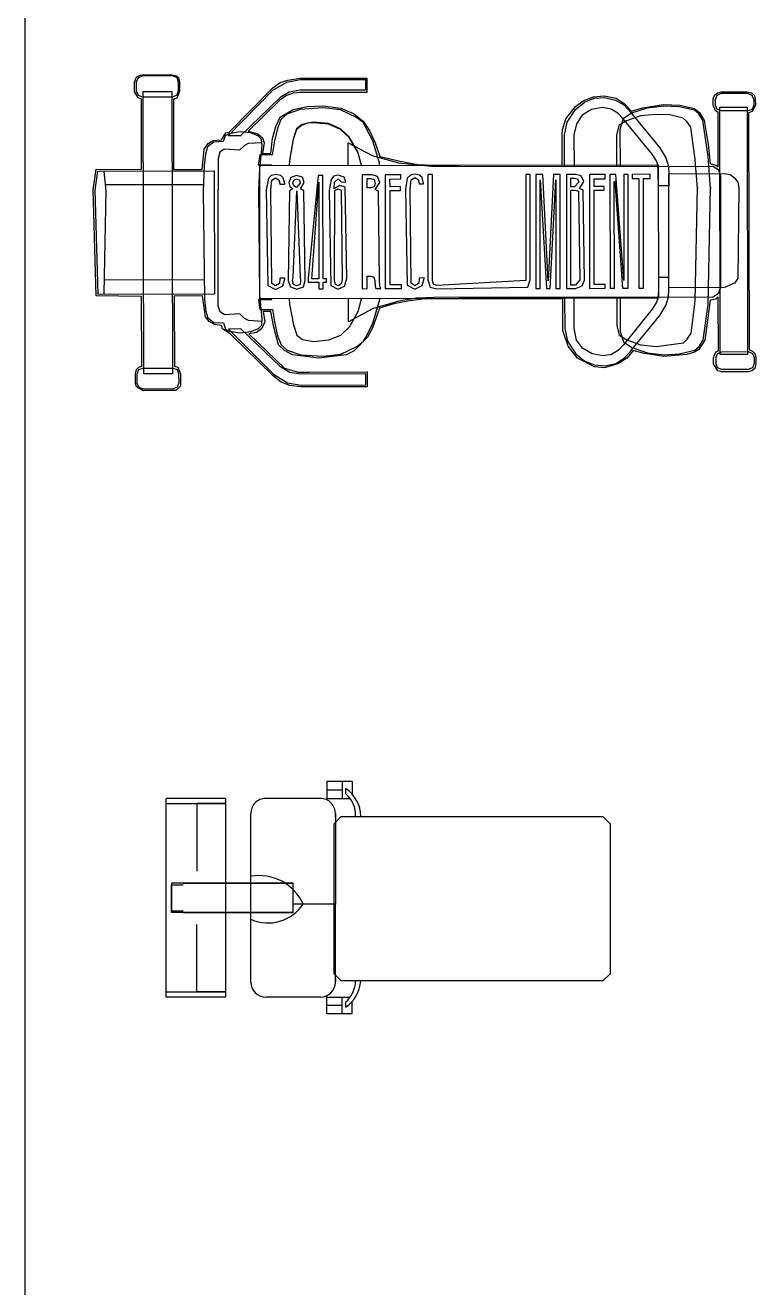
# Model space of a CAD drawing. Header units: centimetres. Extents: x 0 to 1084401, y -139216 to 99734.
# Drawn here: x 908915.2 to 909115.2, y 10058.8 to 10404.4 of the extents above; entities that cross this region are included whole.
import ezdxf

# ---------------------------------------------------------------- set-up
doc = ezdxf.new("R2010")
doc.units = ezdxf.units.CM
doc.header["$LTSCALE"] = 4
doc.layers.add('0.2', color=2, linetype='Continuous')
doc.layers.add('0.6', color=6, linetype='Continuous')

msp = doc.modelspace()

# ---------------------------------------------------------------- linework, layer by layer
at = {"layer": '0.2'}
for p, q in [((908945.178, 10388.747), (908945.568, 10390.059)), ((908945.568, 10390.059), (908946.222, 10390.584)), ((908945.702, 10388.879), (908946.223, 10390.06)), ((908946.222, 10390.584), (908947.27, 10390.849)), ((908946.223, 10390.06), (908947.401, 10390.587)), ((908947.27, 10390.849), (908955.395, 10390.868)), ((908947.401, 10390.587), (908955.527, 10390.606)), ((908955.395, 10390.868), (908956.444, 10390.608)), ((908955.527, 10390.606), (908956.708, 10390.085)), ((908956.444, 10390.608), (908957.232, 10390.086)), ((908956.708, 10390.085), (908957.103, 10388.906)), ((908957.232, 10390.086), (908957.497, 10388.776)), ((908987.114, 10389.369), (908990.52, 10389.902)), ((908990.52, 10389.902), (909008.737, 10389.944)), ((909008.737, 10389.944), (909008.746, 10386.013)), ((908945.184, 10386.257), (908945.178, 10388.747)), ((908945.707, 10386.389), (908945.702, 10388.879)), ((908946.234, 10385.211), (908945.707, 10386.389)), ((908957.109, 10386.416), (908956.719, 10385.236)), ((908957.503, 10386.286), (908956.721, 10384.449)), ((908957.103, 10388.906), (908957.109, 10386.416)), ((908957.497, 10388.776), (908957.503, 10386.286)), ((908970.768, 10374.129), (908983.058, 10386.608)), ((908971.027, 10375.178), (908983.056, 10387.263)), ((908983.056, 10387.263), (908985.019, 10388.709)), ((908983.058, 10386.608), (908986.853, 10388.845)), ((908985.019, 10388.709), (908987.114, 10389.369)), ((908986.853, 10388.845), (908990.521, 10389.509)), ((908990.528, 10386.625), (908987.515, 10386.094)), ((908990.521, 10389.509), (909008.345, 10389.55)), ((909008.351, 10386.667), (908990.528, 10386.625)), ((909008.345, 10389.55), (909008.351, 10386.667)), ((908946.105, 10384.556), (908945.184, 10386.257)), ((908947.023, 10384.164), (908946.105, 10384.556)), ((908947.415, 10384.69), (908946.234, 10385.211)), ((908947.068, 10364.899), (908947.023, 10384.164)), ((908955.541, 10384.709), (908947.415, 10384.69)), ((908947.543, 10386.263), (908955.406, 10386.281)), ((908947.669, 10308.952), (908947.543, 10386.263)), ((908955.406, 10386.281), (908955.533, 10308.97)), ((908956.719, 10385.236), (908955.541, 10384.709)), ((908956.721, 10384.449), (908955.804, 10384.185)), ((908955.804, 10384.185), (908955.849, 10364.92)), ((908985.028, 10384.647), (908974.175, 10374.137)), ((908984.899, 10383.86), (908976.269, 10375.452)), ((908986.731, 10385.175), (908984.899, 10383.86)), ((908987.515, 10386.094), (908985.028, 10384.647)), ((908988.564, 10385.834), (908986.731, 10385.175)), ((908990.529, 10385.97), (908988.564, 10385.834)), ((909008.746, 10386.013), (908990.529, 10385.97)), ((909065.841, 10382.16), (909067.934, 10383.738)), ((909065.843, 10381.374), (909068.328, 10383.346)), ((909067.934, 10383.738), (909070.815, 10384.793)), ((909068.328, 10383.346), (909070.947, 10384.4)), ((909070.815, 10384.793), (909073.698, 10385.062)), ((909070.947, 10384.4), (909073.83, 10384.669)), ((909073.698, 10385.062), (909076.975, 10384.414)), ((909073.83, 10384.669), (909076.846, 10383.89)), ((909076.846, 10383.89), (909079.077, 10382.585)), ((909076.975, 10384.414), (909079.207, 10382.978)), ((909079.207, 10382.978), (909081.177, 10380.886)), ((909103.58, 10384.215), (909103.971, 10385.264)), ((909103.584, 10382.511), (909103.58, 10384.215)), ((909103.971, 10385.264), (909104.756, 10385.921)), ((909104.236, 10384.085), (909104.626, 10385.266)), ((909104.239, 10382.512), (909104.236, 10384.085)), ((909104.626, 10385.266), (909105.804, 10385.792)), ((909104.756, 10385.921), (909105.804, 10386.186)), ((909105.804, 10386.186), (909112.88, 10386.202)), ((909105.804, 10385.792), (909113.012, 10385.809)), ((909112.88, 10386.202), (909114.061, 10385.943)), ((909113.012, 10385.809), (909114.193, 10385.288)), ((909114.061, 10385.943), (909114.849, 10385.158)), ((909114.193, 10385.288), (909114.72, 10384.11)), ((909114.72, 10384.11), (909114.724, 10382.537)), ((909114.849, 10385.158), (909115.113, 10384.111)), ((909115.113, 10384.111), (909115.117, 10382.538)), ((908985.041, 10379.273), (908988.574, 10381.379)), ((908986.874, 10380.064), (908985.173, 10378.618)), ((908990.54, 10381.383), (908986.874, 10380.064)), ((908988.574, 10381.379), (908992.504, 10382.174)), ((908996.699, 10381.791), (908990.54, 10381.383)), ((908992.504, 10382.174), (908996.698, 10382.315)), ((908996.698, 10382.315), (909001.679, 10381.671)), ((909001.549, 10381.278), (908996.699, 10381.791)), ((909005.879, 10379.191), (909001.549, 10381.278)), ((909001.679, 10381.671), (909005.09, 10380.238)), ((909005.09, 10380.238), (909007.716, 10378.147)), ((909063.228, 10378.747), (909065.841, 10382.16)), ((909063.623, 10377.83), (909065.843, 10381.374)), ((909067.681, 10379.806), (909066.114, 10377.443)), ((909070.299, 10381.385), (909067.681, 10379.806)), ((909073.312, 10381.916), (909070.299, 10381.385)), ((909075.672, 10381.397), (909073.312, 10381.916)), ((909077.509, 10380.353), (909075.672, 10381.397)), ((909078.954, 10378.784), (909077.509, 10380.353)), ((909081.179, 10380.362), (909078.954, 10378.784)), ((909079.077, 10382.585), (909081.179, 10380.362)), ((909083.671, 10379.581), (909079.873, 10378.262)), ((909080.916, 10380.623), (909088.933, 10370.813)), ((909081.179, 10380.362), (909080.916, 10380.623)), ((909081.177, 10380.886), (909084.19, 10381.81)), ((909085.5, 10381.682), (909081.179, 10380.362)), ((909087.863, 10379.984), (909083.671, 10379.581)), ((909084.19, 10381.81), (909089.954, 10382.741)), ((909090.086, 10382.217), (909085.5, 10381.682)), ((909091.664, 10379.862), (909087.863, 10379.984)), ((909089.954, 10382.741), (909094.541, 10382.49)), ((909094.28, 10382.096), (909090.086, 10382.217)), ((909095.336, 10378.953), (909091.664, 10379.862)), ((909098.476, 10381.188), (909094.28, 10382.096)), ((909094.541, 10382.49), (909098.344, 10381.581)), ((909098.344, 10381.581), (909099.788, 10380.536)), ((909099.658, 10380.143), (909098.476, 10381.188)), ((909100.711, 10378.31), (909099.658, 10380.143)), ((909099.788, 10380.536), (909101.104, 10378.311)), ((909104.243, 10380.94), (909103.584, 10382.511)), ((909104.635, 10381.334), (909104.239, 10382.512)), ((909104.899, 10380.548), (909104.243, 10380.94)), ((909105.816, 10380.943), (909104.635, 10381.334)), ((909104.934, 10365.608), (909104.899, 10380.548)), ((909105.42, 10381.991), (909112.89, 10382.008)), ((909105.524, 10314.247), (909105.42, 10381.991)), ((909113.024, 10380.96), (909105.816, 10380.943)), ((909112.89, 10382.008), (909112.995, 10314.265)), ((909114.202, 10381.356), (909113.024, 10380.96)), ((909114.204, 10380.832), (909113.287, 10380.437)), ((909113.287, 10380.437), (909113.385, 10315.576)), ((909114.724, 10382.537), (909114.202, 10381.356)), ((909115.117, 10382.538), (909114.204, 10380.832)), ((908982.958, 10373.371), (908983.867, 10376.65)), ((908984.262, 10376.126), (908983.483, 10372.717)), ((908983.867, 10376.65), (908985.041, 10379.273)), ((908985.173, 10378.618), (908984.262, 10376.126)), ((908989.504, 10376.007), (908988.593, 10373.253)), ((908991.074, 10377.191), (908989.504, 10376.007)), ((908991.075, 10377.06), (908989.505, 10375.876)), ((908994.087, 10377.853), (908991.074, 10377.191)), ((908992.515, 10377.587), (908991.075, 10377.06)), ((908994.087, 10377.722), (908992.515, 10377.587)), ((908998.282, 10377.47), (908994.087, 10377.853)), ((908998.282, 10377.339), (908994.087, 10377.722)), ((909001.561, 10376.036), (908998.282, 10377.47)), ((909001.562, 10375.905), (908998.282, 10377.339)), ((909003.926, 10373.813), (909001.561, 10376.036)), ((909007.717, 10377.754), (909005.879, 10379.191)), ((909007.716, 10378.147), (909009.557, 10375.399)), ((909008.375, 10376.576), (909007.717, 10377.754)), ((909010.35, 10372.78), (909008.375, 10376.576)), ((909062.318, 10375.731), (909063.228, 10378.747)), ((909062.845, 10374.421), (909063.623, 10377.83)), ((909066.114, 10377.443), (909065.466, 10374.427)), ((909077.779, 10376.946), (909077.13, 10374.324)), ((909079.873, 10378.262), (909077.779, 10376.946)), ((909078.954, 10378.784), (909078.044, 10375.898)), ((909086.84, 10369.104), (909078.954, 10378.784)), ((909096.387, 10378.038), (909095.336, 10378.953)), ((909097.439, 10376.468), (909096.387, 10378.038)), ((909098.639, 10367.69), (909097.439, 10376.468)), ((909102.175, 10368.485), (909100.711, 10378.31)), ((909101.104, 10378.311), (909102.168, 10371.761)), ((908965.268, 10372.019), (908966.708, 10372.809)), ((908966.708, 10372.809), (908968.935, 10373.076)), ((908969.461, 10372.553), (908966.84, 10372.416)), ((908968.935, 10373.076), (908970.111, 10374.914)), ((908969.981, 10374.127), (908969.461, 10372.553)), ((908971.029, 10374.654), (908969.981, 10374.127)), ((908970.111, 10374.914), (908971.027, 10375.178)), ((908974.175, 10374.137), (908970.768, 10374.129)), ((908974.042, 10375.185), (908971.029, 10374.654)), ((908976.926, 10374.93), (908974.042, 10375.185)), ((908976.269, 10375.452), (908978.892, 10374.672)), ((908979.024, 10374.148), (908976.926, 10374.93)), ((908978.892, 10374.672), (908980.205, 10373.627)), ((908979.944, 10373.102), (908979.024, 10374.148)), ((908980.079, 10371.398), (908979.944, 10373.102)), ((908980.205, 10373.627), (908980.601, 10372.186)), ((908982.443, 10369.307), (908982.958, 10373.371)), ((908983.483, 10372.717), (908982.837, 10368.915)), ((908988.593, 10373.253), (908987.558, 10367.484)), ((908988.594, 10373.122), (908987.559, 10367.353)), ((908989.505, 10375.876), (908988.594, 10373.122)), ((909003.926, 10373.682), (909001.562, 10375.905)), ((909006.294, 10369.756), (909003.926, 10373.813)), ((909006.294, 10369.625), (909003.926, 10373.682)), ((909009.557, 10375.399), (909011.006, 10372.257)), ((909012.199, 10366.625), (909010.35, 10372.78)), ((909062.19, 10374.42), (909062.318, 10375.731)), ((909062.209, 10366.163), (909062.19, 10374.42)), ((909062.865, 10365.772), (909062.845, 10374.421)), ((909065.466, 10374.427), (909065.486, 10365.778)), ((909077.13, 10374.324), (909077.15, 10365.805)), ((909078.044, 10375.898), (909078.067, 10365.807)), ((908963.712, 10364.938), (908964.224, 10370.444)), ((908964.224, 10370.444), (908965.268, 10372.019)), ((908964.62, 10369.134), (908964.234, 10365.988)), ((908965.139, 10371.101), (908964.62, 10369.134)), ((908966.84, 10372.416), (908965.139, 10371.101)), ((908968.55, 10369.668), (908968.03, 10367.963)), ((908969.728, 10370.457), (908968.55, 10369.668)), ((908973.922, 10370.205), (908969.728, 10370.457)), ((908975.23, 10371.518), (908973.922, 10370.205)), ((908976.277, 10372.045), (908975.23, 10371.518)), ((908980.077, 10372.185), (908976.277, 10372.045)), ((908979.439, 10365.106), (908980.079, 10371.398)), ((908980.601, 10372.186), (908980.215, 10369.302)), ((908980.215, 10369.302), (908982.443, 10369.307)), ((909003.667, 10372.24), (909010.228, 10368.717)), ((909003.682, 10366.08), (909003.667, 10372.24)), ((909007.294, 10366.089), (909006.294, 10369.756)), ((909007.259, 10366.089), (909006.294, 10369.625)), ((909011.006, 10372.257), (909012.326, 10368.46)), ((909088.024, 10367.272), (909086.84, 10369.104)), ((909088.933, 10370.813), (909090.643, 10368.065)), ((909102.168, 10371.761), (909102.704, 10366.52)), ((908964.234, 10365.988), (908963.988, 10359.042)), ((908968.03, 10367.963), (908968.05, 10359.313)), ((908979.43, 10368.907), (908979.043, 10366.154)), ((908979.043, 10366.154), (908982.581, 10366.162)), ((908982.837, 10368.915), (908979.43, 10368.907)), ((908979.436, 10366.024), (909088.551, 10366.225)), ((908979.468, 10329.471), (908979.436, 10366.024)), ((908982.581, 10366.162), (908982.57, 10366.031)), ((908987.558, 10367.484), (908987.467, 10366.042)), ((908987.559, 10367.353), (908987.476, 10366.042)), ((909010.228, 10368.717), (909017.441, 10366.768)), ((909012.256, 10366.1), (909012.199, 10366.625)), ((909012.326, 10368.46), (909017.833, 10367.162)), ((909017.441, 10366.768), (909027.141, 10365.742)), ((909017.833, 10367.162), (909022.684, 10366.256)), ((909022.684, 10366.256), (909027.009, 10366.135)), ((909027.009, 10366.135), (909062.209, 10366.163)), ((909027.141, 10365.742), (909103.492, 10365.867)), ((909088.42, 10366.225), (909088.024, 10367.272)), ((909088.556, 10363.997), (909088.42, 10366.225)), ((909088.551, 10366.225), (909088.582, 10329.672)), ((909090.643, 10368.065), (909091.304, 10365.707)), ((909091.304, 10365.707), (909091.44, 10363.742)), ((909099.313, 10359.697), (909098.639, 10367.69)), ((909102.851, 10359.706), (909102.175, 10368.485)), ((909102.704, 10366.52), (909104.278, 10366.131)), ((909103.492, 10365.867), (909104.936, 10364.953)), ((909104.278, 10366.131), (909104.934, 10365.608)), ((908933.845, 10359.364), (908934.618, 10365.001)), ((908934.369, 10359.365), (908935.143, 10364.478)), ((908934.618, 10365.001), (908947.068, 10364.899)), ((908935.143, 10364.478), (908966.99, 10364.553)), ((908936.716, 10364.351), (908937.253, 10359.11)), ((908955.849, 10364.92), (908963.712, 10364.938)), ((908966.99, 10364.553), (908967.014, 10330.752)), ((908979.19, 10359.339), (908979.439, 10365.106)), ((908981.804, 10362.491), (908981.156, 10359.344)), ((908982.588, 10363.279), (908981.804, 10362.491)), ((908983.898, 10363.544), (908982.588, 10363.279)), ((908982.722, 10361.969), (908983.769, 10362.626)), ((908983.769, 10362.626), (908984.688, 10362.104)), ((908985.209, 10363.285), (908983.898, 10363.544)), ((908984.688, 10362.104), (908984.952, 10361.056)), ((908985.866, 10362.631), (908985.209, 10363.285)), ((908986.263, 10361.06), (908985.866, 10362.631)), ((908987.963, 10362.767), (908987.442, 10361.324)), ((908989.534, 10363.295), (908987.963, 10362.767)), ((908988.751, 10361.983), (908989.536, 10362.378)), ((908991.108, 10362.775), (908989.534, 10363.295)), ((908989.536, 10362.378), (908990.323, 10361.986)), ((908991.636, 10361.334), (908991.108, 10362.775)), ((908995.432, 10363.309), (908992.691, 10335.137)), ((908996.742, 10363.312), (908995.432, 10363.309)), ((908996.754, 10335.016), (908996.742, 10363.312)), ((908998.973, 10362.138), (908998.456, 10359.122)), ((908999.626, 10363.057), (908998.973, 10362.138)), ((909000.936, 10363.322), (908999.626, 10363.057)), ((908999.892, 10361.485), (909000.938, 10362.404)), ((909002.51, 10362.801), (909000.936, 10363.322)), ((909000.938, 10362.404), (909001.858, 10361.489)), ((909003.037, 10361.492), (909002.51, 10362.801)), ((909010.24, 10363.475), (909007.488, 10363.468)), ((909007.488, 10363.468), (909007.507, 10332.289)), ((909008.801, 10362.423), (909009.85, 10362.425)), ((909008.807, 10359.933), (909008.801, 10362.423)), ((909009.85, 10362.425), (909010.768, 10362.165)), ((909011.683, 10362.954), (909010.24, 10363.475)), ((909010.768, 10362.165), (909011.032, 10361.117)), ((909012.342, 10361.383), (909011.683, 10362.954)), ((909018.104, 10363.493), (909013.779, 10363.483)), ((909013.779, 10363.483), (909013.798, 10332.303)), ((909015.092, 10362.306), (909018.106, 10362.314)), ((909015.097, 10360.21), (909015.092, 10362.306)), ((909018.106, 10362.314), (909018.104, 10363.493)), ((909019.81, 10362.58), (909019.293, 10359.433)), ((909020.725, 10363.368), (909019.81, 10362.58)), ((909021.904, 10363.633), (909020.725, 10363.368)), ((909020.859, 10362.058), (909021.906, 10362.716)), ((909023.215, 10363.374), (909021.904, 10363.633)), ((909021.906, 10362.716), (909022.825, 10362.194)), ((909022.825, 10362.194), (909023.089, 10361.146)), ((909023.872, 10362.72), (909023.215, 10363.374)), ((909024.269, 10361.148), (909023.872, 10362.72)), ((909026.753, 10363.513), (909025.443, 10363.51)), ((909025.443, 10363.51), (909025.456, 10334.69)), ((909026.767, 10334.562), (909026.753, 10363.513)), ((909053.434, 10363.522), (909052.255, 10363.519)), ((909052.255, 10363.519), (909052.268, 10334.567)), ((909053.448, 10334.701), (909053.434, 10363.522)), ((909056.973, 10363.53), (909055.007, 10363.525)), ((909055.007, 10363.525), (909055.026, 10332.346)), ((909058.428, 10334.451), (909056.973, 10363.53)), ((909059.856, 10363.537), (909058.428, 10334.451)), ((909058.957, 10332.355), (909060.515, 10362.097)), ((909061.691, 10363.541), (909059.856, 10363.537)), ((909060.515, 10362.097), (909060.53, 10332.359)), ((909061.71, 10332.361), (909061.691, 10363.541)), ((909065.885, 10363.551), (909063.395, 10363.545)), ((909063.395, 10363.545), (909063.413, 10332.365)), ((909064.576, 10362.499), (909065.494, 10362.501)), ((909064.582, 10360.14), (909064.576, 10362.499)), ((909065.494, 10362.501), (909066.412, 10362.372)), ((909067.458, 10363.161), (909065.885, 10363.551)), ((909066.412, 10362.372), (909066.807, 10361.456)), ((909068.117, 10361.59), (909067.458, 10363.161)), ((909074.01, 10363.57), (909069.685, 10363.56)), ((909069.685, 10363.56), (909069.704, 10332.38)), ((909070.998, 10362.383), (909074.013, 10362.39)), ((909071.003, 10360.286), (909070.998, 10362.383)), ((909074.013, 10362.39), (909074.01, 10363.57)), ((909076.893, 10363.576), (909075.321, 10363.573)), ((909075.321, 10363.573), (909075.339, 10332.393)), ((909079.135, 10334.499), (909076.893, 10363.576)), ((909080.301, 10363.584), (909079.121, 10363.582)), ((909079.121, 10363.582), (909079.135, 10334.499)), ((909080.319, 10332.405), (909080.301, 10363.584)), ((909086.329, 10363.599), (909081.349, 10363.587)), ((909081.349, 10363.587), (909081.352, 10362.407)), ((909081.352, 10362.407), (909083.187, 10362.412)), ((909083.187, 10362.412), (909083.203, 10332.412)), ((909084.497, 10362.415), (909086.332, 10362.419)), ((909084.513, 10332.415), (909084.497, 10362.415)), ((909086.332, 10362.419), (909086.329, 10363.599)), ((909088.564, 10360.458), (909088.556, 10363.997)), ((909091.44, 10363.742), (909106.642, 10363.777)), ((909091.459, 10332.562), (909091.44, 10363.742)), ((909091.44, 10363.742), (909091.448, 10360.465)), ((909104.936, 10364.953), (909105.595, 10363.25)), ((909105.595, 10363.25), (909105.603, 10359.843)), ((909106.642, 10363.777), (909108.216, 10363.519)), ((909108.216, 10363.519), (909109.397, 10362.604)), ((909109.397, 10362.604), (909110.317, 10361.427)), ((908934.645, 10330.283), (908933.845, 10359.364)), ((908935.168, 10330.678), (908934.369, 10359.365)), ((908937.253, 10359.11), (908936.74, 10330.944)), ((908964.115, 10360.746), (908937.118, 10360.682)), ((908963.988, 10359.042), (908964.265, 10329.435)), ((908968.07, 10327.609), (908968.05, 10359.444)), ((908979.466, 10330.388), (908979.19, 10359.339)), ((908981.156, 10359.344), (908981.687, 10333.146)), ((908982.466, 10359.478), (908982.722, 10361.969)), ((908982.734, 10333.672), (908982.466, 10359.478)), ((908984.952, 10361.056), (908984.953, 10360.925)), ((908984.953, 10360.925), (908986.263, 10360.928)), ((908986.263, 10360.928), (908986.263, 10361.06)), ((908987.578, 10359.097), (908987.188, 10334.469)), ((908987.442, 10361.324), (908987.706, 10360.277)), ((908988.494, 10359.623), (908987.578, 10359.097)), ((908987.706, 10360.277), (908988.494, 10359.623)), ((908988.491, 10361.196), (908988.751, 10361.983)), ((908988.754, 10360.41), (908988.491, 10361.196)), ((908988.627, 10335.521), (908989.544, 10359.101)), ((908989.542, 10360.019), (908988.754, 10360.41)), ((908990.456, 10361.2), (908989.542, 10360.019)), ((908989.544, 10359.101), (908990.462, 10335.525)), ((908990.323, 10361.986), (908990.456, 10361.2)), ((908990.591, 10359.628), (908991.636, 10361.334)), ((908991.51, 10359.106), (908990.591, 10359.628)), ((908991.906, 10334.48), (908991.51, 10359.106)), ((908993.74, 10335.009), (908995.567, 10361.474)), ((908995.567, 10361.474), (908995.575, 10335.013)), ((908998.456, 10359.122), (908998.855, 10333.186)), ((908999.765, 10359.781), (908999.892, 10361.485)), ((909001.335, 10360.571), (908999.765, 10359.649)), ((908999.765, 10359.649), (908999.765, 10359.781)), ((908999.9, 10334.63), (909000.028, 10359.126)), ((909000.028, 10359.126), (909000.944, 10359.652)), ((909000.944, 10359.652), (909001.732, 10359.261)), ((909002.778, 10360.05), (909001.335, 10360.571)), ((909001.732, 10359.261), (909001.997, 10334.766)), ((909001.858, 10361.489), (909003.037, 10361.492)), ((909003.307, 10335.031), (909002.778, 10360.05)), ((909009.724, 10359.935), (909008.807, 10359.933)), ((909010.772, 10360.199), (909009.724, 10359.935)), ((909011.032, 10361.117), (909010.772, 10360.199)), ((909011.036, 10359.414), (909012.342, 10361.383)), ((909011.955, 10359.023), (909011.036, 10359.414)), ((909012.219, 10334.659), (909011.955, 10359.023)), ((909017.98, 10360.216), (909015.097, 10360.21)), ((909015.1, 10359.161), (909017.983, 10359.168)), ((909015.106, 10333.355), (909015.1, 10359.161)), ((909017.983, 10359.168), (909017.98, 10360.216)), ((909019.293, 10359.433), (909019.824, 10333.235)), ((909020.603, 10359.567), (909020.859, 10362.058)), ((909020.871, 10333.762), (909020.603, 10359.567)), ((909023.089, 10361.146), (909023.09, 10361.015)), ((909023.09, 10361.015), (909024.269, 10361.017)), ((909024.269, 10361.017), (909024.269, 10361.148)), ((909056.205, 10332.349), (909056.19, 10362.086)), ((909056.19, 10362.086), (909057.909, 10332.353)), ((909065.63, 10360.143), (909064.582, 10360.14)), ((909064.584, 10359.223), (909065.764, 10359.226)), ((909064.591, 10333.286), (909064.584, 10359.223)), ((909066.807, 10361.456), (909065.63, 10360.143)), ((909065.764, 10359.226), (909066.682, 10358.966)), ((909066.682, 10358.966), (909067.077, 10334.733)), ((909066.942, 10359.753), (909068.117, 10361.59)), ((909067.992, 10359.231), (909066.942, 10359.753)), ((909068.388, 10334.605), (909067.992, 10359.231)), ((909073.756, 10360.293), (909071.003, 10360.286)), ((909071.006, 10359.238), (909073.758, 10359.244)), ((909071.012, 10333.432), (909071.006, 10359.238)), ((909073.758, 10359.244), (909073.756, 10360.293)), ((909076.519, 10332.396), (909076.505, 10361.61)), ((909076.505, 10361.61), (909076.636, 10361.61)), ((909076.636, 10361.61), (909078.747, 10332.401)), ((909091.448, 10360.465), (909088.564, 10360.458)), ((909098.675, 10328.909), (909099.312, 10360.09)), ((909099.312, 10360.09), (909099.313, 10359.697)), ((909102.216, 10328), (909102.85, 10360.099)), ((909102.85, 10360.099), (909102.851, 10359.706)), ((909105.603, 10359.843), (909105.613, 10332.595)), ((909110.317, 10361.427), (909110.583, 10359.855)), ((909110.583, 10359.855), (909110.325, 10335.096)), ((908964.122, 10334.677), (908937.125, 10334.614)), ((908984.959, 10334.988), (908984.831, 10333.677)), ((908986.269, 10335.122), (908984.959, 10335.119)), ((908984.959, 10335.119), (908984.959, 10334.988)), ((908985.75, 10333.024), (908986.27, 10334.991)), ((908986.27, 10334.991), (908986.269, 10335.122)), ((908987.188, 10334.469), (908987.848, 10332.767)), ((908988.368, 10334.472), (908988.627, 10335.521)), ((908988.632, 10333.424), (908988.368, 10334.472)), ((908990.462, 10335.525), (908990.596, 10334.477)), ((908990.596, 10334.477), (908990.467, 10333.428)), ((908991.386, 10332.775), (908991.906, 10334.48)), ((908992.691, 10335.137), (908992.693, 10334.089)), ((908995.575, 10335.013), (908993.74, 10335.009)), ((908997.671, 10335.018), (908996.754, 10335.016)), ((908997.674, 10334.1), (908997.671, 10335.018)), ((909000.165, 10333.451), (908999.9, 10334.63)), ((909001.997, 10334.766), (909001.737, 10333.586)), ((909002.656, 10332.933), (909003.307, 10335.031)), ((909008.81, 10335.699), (909009.858, 10335.702)), ((909008.818, 10332.292), (909008.81, 10335.699)), ((909009.858, 10335.702), (909010.645, 10335.441)), ((909010.645, 10335.441), (909010.909, 10334.525)), ((909010.909, 10334.525), (909011.044, 10332.952)), ((909012.354, 10332.955), (909012.219, 10334.659)), ((909023.096, 10335.077), (909022.968, 10333.767)), ((909024.406, 10335.211), (909023.096, 10335.208)), ((909023.096, 10335.208), (909023.096, 10335.077)), ((909023.887, 10333.113), (909024.407, 10335.08)), ((909024.407, 10335.08), (909024.406, 10335.211)), ((909025.456, 10334.69), (909026.116, 10332.725)), ((909027.031, 10333.514), (909026.767, 10334.562)), ((909052.268, 10334.567), (909027.95, 10333.123)), ((909052.797, 10332.734), (909053.448, 10334.701)), ((909067.077, 10334.733), (909065.901, 10333.289)), ((909067.737, 10333.031), (909068.388, 10334.605)), ((909091.452, 10335.314), (909088.569, 10335.307)), ((909088.569, 10335.307), (909088.577, 10331.9)), ((909091.46, 10332.169), (909091.452, 10335.314)), ((909110.325, 10335.096), (909109.41, 10333.784)), ((908981.687, 10333.146), (908983.786, 10332.102)), ((908983.784, 10333.02), (908982.734, 10333.672)), ((908984.831, 10333.677), (908983.784, 10333.02)), ((908983.786, 10332.102), (908985.75, 10333.024)), ((908987.848, 10332.767), (908989.553, 10332.116)), ((908989.551, 10333.033), (908988.632, 10333.424)), ((908990.467, 10333.428), (908989.551, 10333.033)), ((908989.553, 10332.116), (908991.386, 10332.775)), ((908992.693, 10334.089), (908995.577, 10334.096)), ((908995.577, 10334.096), (908995.581, 10332.261)), ((908995.581, 10332.261), (908996.76, 10332.264)), ((908996.756, 10334.098), (908997.674, 10334.1)), ((908996.76, 10332.264), (908996.756, 10334.098)), ((908998.855, 10333.186), (909000.823, 10332.142)), ((909000.952, 10333.06), (909000.165, 10333.451)), ((909000.823, 10332.142), (909002.656, 10332.933)), ((909001.737, 10333.586), (909000.952, 10333.06)), ((909007.507, 10332.289), (909008.818, 10332.292)), ((909011.044, 10332.952), (909011.177, 10332.297)), ((909011.177, 10332.297), (909012.618, 10332.301)), ((909012.618, 10332.301), (909012.354, 10332.955)), ((909013.798, 10332.303), (909018.253, 10332.314)), ((909018.251, 10333.362), (909015.106, 10333.355)), ((909018.253, 10332.314), (909018.251, 10333.362)), ((909019.824, 10333.235), (909021.923, 10332.191)), ((909021.921, 10333.109), (909020.871, 10333.762)), ((909022.968, 10333.767), (909021.921, 10333.109)), ((909021.923, 10332.191), (909023.887, 10333.113)), ((909026.116, 10332.725), (909027.952, 10332.206)), ((909027.95, 10333.123), (909027.031, 10333.514)), ((909027.952, 10332.206), (909052.797, 10332.734)), ((909055.026, 10332.346), (909056.205, 10332.349)), ((909057.909, 10332.353), (909058.957, 10332.355)), ((909060.53, 10332.359), (909061.71, 10332.361)), ((909063.413, 10332.365), (909065.903, 10332.371)), ((909065.901, 10333.289), (909064.591, 10333.286)), ((909065.903, 10332.371), (909067.737, 10333.031)), ((909069.704, 10332.38), (909074.029, 10332.39)), ((909074.026, 10333.439), (909071.012, 10333.432)), ((909074.029, 10332.39), (909074.026, 10333.439)), ((909075.339, 10332.393), (909076.519, 10332.396)), ((909078.747, 10332.401), (909080.319, 10332.405)), ((909083.203, 10332.412), (909084.513, 10332.415)), ((909088.577, 10331.9), (909088.451, 10329.672)), ((909091.333, 10330.072), (909091.46, 10332.169)), ((909106.661, 10332.598), (909091.459, 10332.562)), ((909105.613, 10332.595), (909104.961, 10330.89)), ((909109.41, 10333.784), (909106.661, 10332.598)), ((908947.095, 10330.181), (908934.645, 10330.283)), ((908967.014, 10330.752), (908935.168, 10330.678)), ((908947.14, 10311.048), (908947.095, 10330.181)), ((908963.739, 10330.352), (908956.007, 10330.202)), ((908956.007, 10330.202), (908956.052, 10311.068)), ((908964.539, 10324.587), (908963.739, 10330.352)), ((908964.265, 10329.435), (908964.666, 10326.16)), ((908968.598, 10325.907), (908968.07, 10327.609)), ((908982.614, 10329.216), (908979.075, 10329.208)), ((908979.075, 10329.208), (908979.474, 10326.588)), ((908980.136, 10324.099), (908979.466, 10330.388)), ((909088.582, 10329.672), (908979.468, 10329.471)), ((908982.59, 10329.478), (908982.614, 10329.216)), ((908987.5, 10329.49), (908987.596, 10328.048)), ((908987.596, 10328.048), (908988.658, 10322.415)), ((909003.728, 10323.237), (909003.713, 10329.528)), ((909006.342, 10325.995), (909007.317, 10329.536)), ((909017.475, 10328.905), (909010.272, 10326.791)), ((909010.412, 10322.86), (909012.233, 10329.023)), ((909012.233, 10329.023), (909012.289, 10329.548)), ((909016.166, 10328.115), (909012.238, 10326.927)), ((909019.965, 10328.91), (909016.166, 10328.115)), ((909022.322, 10329.702), (909017.475, 10328.905)), ((909024.027, 10329.444), (909019.965, 10328.91)), ((909027.171, 10329.845), (909022.322, 10329.702)), ((909062.372, 10329.48), (909024.027, 10329.444)), ((909103.522, 10329.969), (909027.171, 10329.845)), ((909062.392, 10320.83), (909062.372, 10329.48)), ((909062.895, 10329.874), (909062.915, 10321.356)), ((909065.536, 10321.362), (909065.516, 10329.88)), ((909077.18, 10329.908), (909077.198, 10322.175)), ((909078.097, 10329.91), (909078.119, 10320.605)), ((909088.06, 10328.622), (909086.886, 10326.654)), ((909088.451, 10329.672), (909088.06, 10328.622)), ((909088.986, 10324.955), (909090.683, 10327.842)), ((909090.683, 10327.842), (909091.333, 10330.072)), ((909097.516, 10320.126), (909098.675, 10328.909)), ((909100.797, 10318.299), (909102.216, 10328)), ((909102.737, 10329.181), (909101.322, 10318.169)), ((909104.309, 10329.447), (909102.737, 10329.181)), ((909104.961, 10330.89), (909103.522, 10329.969)), ((909104.963, 10329.973), (909104.309, 10329.447)), ((909104.998, 10315.294), (909104.963, 10329.973)), ((908965.59, 10323.279), (908964.539, 10324.587)), ((908964.666, 10326.16), (908965.195, 10324.326)), ((908965.195, 10324.326), (908966.901, 10323.02)), ((908969.78, 10325.123), (908968.598, 10325.907)), ((908973.973, 10325.395), (908969.78, 10325.123)), ((908975.287, 10324.088), (908973.973, 10325.395)), ((908976.336, 10323.566), (908975.287, 10324.088)), ((908979.474, 10326.588), (908982.882, 10326.596)), ((908980.009, 10322.264), (908980.136, 10324.099)), ((908982.49, 10326.071), (908980.393, 10326.066)), ((908980.393, 10326.066), (908980.793, 10323.183)), ((908983.286, 10321.748), (908982.49, 10326.071)), ((908982.882, 10326.596), (908983.546, 10322.797)), ((909010.272, 10326.791), (909003.728, 10323.237)), ((909003.993, 10321.796), (909006.342, 10325.995)), ((909012.238, 10326.927), (909010.284, 10321.549)), ((909086.886, 10326.654), (909079.045, 10316.937)), ((909081.015, 10315.238), (909088.986, 10324.955)), ((908967.034, 10322.496), (908965.59, 10323.279)), ((908966.901, 10323.02), (908969.523, 10322.895)), ((908969, 10322.238), (908967.034, 10322.496)), ((908969.264, 10321.322), (908969, 10322.238)), ((908971.365, 10319.885), (908969.264, 10321.322)), ((908969.523, 10322.895), (908970.051, 10321.192)), ((908970.051, 10321.192), (908971.101, 10320.671)), ((908974.245, 10321.333), (908970.837, 10321.194)), ((908970.837, 10321.194), (908983.185, 10308.904)), ((908971.101, 10320.671), (908974.116, 10320.153)), ((908985.147, 10310.874), (908974.245, 10321.333)), ((908980.137, 10323.313), (908976.336, 10323.566)), ((908976.999, 10320.553), (908979.094, 10321.345)), ((908980.011, 10321.347), (908978.572, 10320.295)), ((908979.094, 10321.345), (908980.009, 10322.264)), ((908980.793, 10323.183), (908980.011, 10321.347)), ((908984.608, 10316.902), (908983.286, 10321.748)), ((908983.546, 10322.797), (908984.34, 10319.391)), ((908988.658, 10322.415), (908989.582, 10319.534)), ((909001.639, 10319.563), (909003.993, 10321.796)), ((909008.456, 10318.923), (909010.412, 10322.86)), ((909010.284, 10321.549), (909008.98, 10319.056)), ((909063.844, 10316.509), (909062.392, 10320.83)), ((909062.915, 10321.356), (909063.709, 10317.95)), ((909066.199, 10318.218), (909065.536, 10321.362)), ((909077.198, 10322.175), (909077.859, 10319.556)), ((908983.187, 10308.38), (908971.365, 10319.885)), ((908974.116, 10320.153), (908976.999, 10320.553)), ((908978.572, 10320.295), (908976.476, 10319.897)), ((908976.476, 10319.897), (908986.196, 10310.484)), ((908984.34, 10319.391), (908985.264, 10316.903)), ((908989.582, 10319.534), (908991.158, 10318.359)), ((908991.158, 10318.359), (908994.173, 10317.841)), ((908994.173, 10317.841), (908998.366, 10318.244)), ((908998.366, 10318.244), (909001.639, 10319.563)), ((909008.98, 10319.056), (909005.319, 10315.246)), ((909005.971, 10316.427), (909007.803, 10317.873)), ((909007.803, 10317.873), (909008.456, 10318.923)), ((909063.709, 10317.95), (909065.945, 10314.417)), ((909067.776, 10315.994), (909066.199, 10318.218)), ((909077.859, 10319.556), (909079.959, 10318.25)), ((909078.119, 10320.605), (909079.043, 10317.724)), ((909079.043, 10317.724), (909081.275, 10316.156)), ((909079.959, 10318.25), (909083.763, 10316.948)), ((909087.958, 10316.434), (909095.426, 10317.5)), ((909095.426, 10317.5), (909096.472, 10318.42)), ((909096.472, 10318.42), (909097.516, 10320.126)), ((909101.322, 10318.169), (909099.624, 10315.675)), ((909099.753, 10316.462), (909100.797, 10318.299)), ((908986.185, 10315.333), (908984.608, 10316.902)), ((908985.264, 10316.903), (908986.971, 10315.466)), ((908988.415, 10314.158), (908986.185, 10315.333)), ((908986.971, 10315.466), (908990.643, 10314.164)), ((908995.625, 10313.258), (908988.415, 10314.158)), ((908990.643, 10314.164), (908996.804, 10313.785)), ((909003.093, 10314.193), (908995.625, 10313.258)), ((908996.804, 10313.785), (909001.652, 10314.32)), ((909001.652, 10314.32), (909005.971, 10316.427)), ((909005.319, 10315.246), (909003.093, 10314.193)), ((909066.472, 10313.238), (909063.844, 10316.509)), ((909065.945, 10314.417), (909068.44, 10312.457)), ((909070.401, 10314.427), (909067.776, 10315.994)), ((909073.417, 10313.91), (909070.401, 10314.427)), ((909075.775, 10314.309), (909073.417, 10313.91)), ((909077.607, 10315.492), (909075.775, 10314.309)), ((909079.045, 10316.937), (909077.607, 10315.492)), ((909079.185, 10313.268), (909081.276, 10315.501)), ((909081.67, 10315.371), (909079.971, 10313.27)), ((909081.276, 10315.501), (909081.015, 10315.238)), ((909081.275, 10316.156), (909085.603, 10314.725)), ((909084.293, 10314.591), (909081.67, 10315.371)), ((909083.763, 10316.948), (909087.958, 10316.434)), ((909090.061, 10313.687), (909084.293, 10314.591)), ((909085.603, 10314.725), (909090.191, 10314.211)), ((909096.351, 10314.226), (909090.061, 10313.687)), ((909090.191, 10314.211), (909094.384, 10314.483)), ((909094.384, 10314.483), (909098.576, 10315.41)), ((909098.446, 10314.886), (909096.351, 10314.226)), ((909099.624, 10315.675), (909098.446, 10314.886)), ((909098.576, 10315.41), (909099.753, 10316.462)), ((909103.692, 10313.326), (909104.343, 10315.031)), ((909104.343, 10315.031), (909104.998, 10315.294)), ((909104.347, 10313.458), (909104.738, 10314.508)), ((909104.738, 10314.508), (909105.916, 10315.035)), ((909112.995, 10314.265), (909105.524, 10314.247)), ((909105.916, 10315.035), (909113.124, 10315.051)), ((909113.124, 10315.051), (909114.305, 10314.53)), ((909113.385, 10315.576), (909114.303, 10315.185)), ((909114.303, 10315.185), (909114.96, 10314.531)), ((909114.305, 10314.53), (909114.831, 10313.483)), ((909114.96, 10314.531), (909115.225, 10313.353)), ((908945.701, 10310.127), (908946.354, 10310.784)), ((908946.354, 10310.784), (908947.14, 10311.048)), ((908946.356, 10310.128), (908947.535, 10310.524)), ((908947.535, 10310.524), (908955.66, 10310.543)), ((908955.66, 10310.543), (908956.84, 10310.153)), ((908956.052, 10311.068), (908956.97, 10310.808)), ((908956.97, 10310.808), (908957.76, 10308.975)), ((908987.64, 10309.308), (908985.147, 10310.874)), ((908986.196, 10310.484), (908989.999, 10309.444)), ((909071.065, 10310.89), (909066.472, 10313.238)), ((909068.44, 10312.457), (909071.064, 10311.414)), ((909071.064, 10311.414), (909073.947, 10311.159)), ((909073.817, 10310.635), (909071.065, 10310.89)), ((909077.485, 10311.692), (909073.817, 10310.635)), ((909073.947, 10311.159), (909076.96, 10311.821)), ((909076.96, 10311.821), (909079.185, 10313.268)), ((909079.971, 10313.27), (909077.485, 10311.692)), ((909103.696, 10311.753), (909103.692, 10313.326)), ((909104.88, 10309.79), (909103.696, 10311.753)), ((909104.351, 10311.754), (909104.347, 10313.458)), ((909104.747, 10310.576), (909104.351, 10311.754)), ((909105.927, 10310.185), (909104.747, 10310.576)), ((909114.314, 10310.598), (909113.135, 10310.202)), ((909114.969, 10310.469), (909114.184, 10309.812)), ((909114.835, 10311.779), (909114.314, 10310.598)), ((909114.831, 10313.483), (909114.835, 10311.779)), ((909115.228, 10311.78), (909114.969, 10310.469)), ((909115.225, 10313.353), (909115.228, 10311.78)), ((908945.441, 10308.947), (908945.701, 10310.127)), ((908945.447, 10306.457), (908945.441, 10308.947)), ((908945.834, 10308.948), (908946.356, 10310.128)), ((908945.84, 10306.458), (908945.834, 10308.948)), ((908955.533, 10308.97), (908947.669, 10308.952)), ((908956.84, 10310.153), (908957.236, 10308.974)), ((908957.236, 10308.974), (908957.242, 10306.484)), ((908957.76, 10308.975), (908957.768, 10305.568)), ((908983.185, 10308.904), (908986.991, 10306.554)), ((908985.287, 10306.681), (908983.187, 10308.38)), ((908990.656, 10308.921), (908987.64, 10309.308)), ((908989.999, 10309.444), (908992.882, 10309.451)), ((909008.479, 10308.963), (908990.656, 10308.921)), ((908992.882, 10309.451), (909008.871, 10309.488)), ((909008.486, 10305.949), (909008.479, 10308.963)), ((909008.871, 10309.488), (909008.88, 10305.426)), ((909105.929, 10309.53), (909104.88, 10309.79)), ((909113.135, 10310.202), (909105.927, 10310.185)), ((909113.137, 10309.547), (909105.929, 10309.53)), ((909114.184, 10309.812), (909113.137, 10309.547)), ((908945.712, 10305.409), (908945.447, 10306.457)), ((908947.549, 10304.365), (908945.712, 10305.409)), ((908946.367, 10305.279), (908945.84, 10306.458)), ((908947.548, 10304.758), (908946.367, 10305.279)), ((908955.673, 10304.777), (908947.548, 10304.758)), ((908955.674, 10304.384), (908947.549, 10304.365)), ((908956.852, 10305.304), (908955.673, 10304.777)), ((908956.461, 10304.385), (908955.674, 10304.384)), ((908957.768, 10305.568), (908956.461, 10304.385)), ((908957.242, 10306.484), (908956.852, 10305.304)), ((908987.649, 10305.769), (908985.287, 10306.681)), ((908986.991, 10306.554), (908990.663, 10305.907)), ((908990.664, 10305.383), (908987.649, 10305.769)), ((908990.663, 10305.907), (909008.486, 10305.949)), ((909008.88, 10305.426), (908990.664, 10305.383)), ((909004.763, 10197.342), (908997.819, 10197.342)), ((908997.819, 10197.342), (908997.819, 10192.315)), ((909001.985, 10197.342), (909001.985, 10192.714)), ((909004.763, 10197.342), (909004.763, 10193.877)), ((909001.985, 10195.028), (908997.819, 10195.028)), ((909002.911, 10195.491), (909002.911, 10194.102)), ((908970.047, 10192.714), (908953.846, 10192.714)), ((908953.846, 10138.358), (908953.846, 10192.714)), ((908953.846, 10191.325), (908970.047, 10191.325)), ((908970.047, 10191.325), (908962.178, 10191.325)), ((908962.178, 10191.325), (908962.178, 10172.81)), ((908970.047, 10192.714), (908970.047, 10138.358)), ((908996.062, 10192.714), (908981.062, 10192.714)), ((908997.819, 10192.714), (909004.187, 10192.714)), ((908976.99, 10142.43), (908976.99, 10188.642)), ((908999.812, 10185.803), (909001.768, 10187.759)), ((909000.134, 10188.642), (909000.134, 10163.816)), ((909000.134, 10187.622), (909000.134, 10188.548)), ((909001.768, 10187.759), (909073.403, 10187.759)), ((909073.403, 10187.759), (909075.359, 10185.803)), ((908999.812, 10144.715), (908999.812, 10185.803)), ((909075.359, 10185.803), (909075.359, 10144.715)), ((908958.475, 10169.57), (908955.235, 10169.57)), ((908955.235, 10169.57), (908955.235, 10161.965)), ((908955.235, 10169.107), (908958.475, 10169.107)), ((908955.235, 10161.502), (908955.235, 10169.107)), ((908988.562, 10169.57), (908958.475, 10169.57)), ((908958.475, 10169.57), (908988.562, 10169.57)), ((908988.562, 10161.502), (908988.562, 10169.57)), ((908955.235, 10161.965), (908958.475, 10161.965)), ((909000.134, 10163.816), (908988.562, 10163.816)), ((909000.134, 10163.816), (908988.562, 10163.816)), ((909000.134, 10142.43), (909000.134, 10163.816)), ((908958.475, 10161.502), (908955.235, 10161.502)), ((908958.475, 10161.502), (908988.562, 10161.502)), ((908988.562, 10161.502), (908958.475, 10161.502)), ((908962.178, 10139.747), (908962.178, 10158.262)), ((909001.768, 10142.759), (908999.812, 10144.715)), ((909075.359, 10144.715), (909073.403, 10142.759)), ((909000.134, 10143.45), (909000.134, 10142.524)), ((909073.403, 10142.759), (909001.768, 10142.759)), ((908953.846, 10139.747), (908970.047, 10139.747)), ((908970.047, 10138.358), (908953.846, 10138.358)), ((908970.047, 10139.747), (908962.178, 10139.747)), ((908996.062, 10138.358), (908981.062, 10138.358)), ((908997.819, 10133.729), (908997.819, 10138.757)), ((908997.819, 10138.358), (909004.187, 10138.358)), ((909001.985, 10133.729), (909001.985, 10138.358)), ((909001.985, 10136.044), (908997.819, 10136.044)), ((909002.911, 10136.97), (909002.911, 10135.581)), ((909004.763, 10133.729), (909004.763, 10137.194)), ((909004.763, 10133.729), (908997.819, 10133.729))]:
    msp.add_line(p, q, dxfattribs=at)
for centre, radius, start, end in [((908997.773, 10187.726), 9.311, 0.20102, 56.50743), ((908997.735, 10188.064), 7.953, 357.80201, 49.3987), ((908981.062, 10188.642), 4.072, 90.00001, 180.00001), ((908996.062, 10188.642), 4.072, 0, 90.00001), ((908979.164, 10158.184), 13.415, 24.82691, 99.32767), ((908981.703, 10170.213), 11.566, 245.95285, 326.42557), ((908981.062, 10142.43), 4.072, 180, 270), ((908996.062, 10142.43), 4.072, 270, 0), ((908997.735, 10143.008), 7.953, 310.60129, 358.20396), ((908997.773, 10143.346), 9.311, 303.49256, 356.38565)]:
    msp.add_arc(centre, radius, start, end, dxfattribs=at)
at = {"layer": '0.6'}
msp.add_lwpolyline([(908915.235, 9892.013), (908915.235, 10792.013)], dxfattribs=at)

doc.saveas('drawing.dxf')
